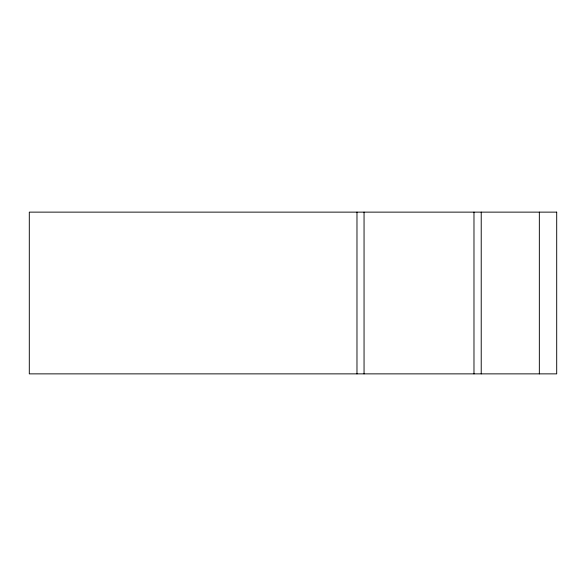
<?xml version="1.0" encoding="UTF-8"?>
<svg xmlns="http://www.w3.org/2000/svg" width="586" height="586" viewBox="0 0 586 586"><rect width="100%" height="100%" fill="white"/><g stroke="black" fill="none" stroke-linecap="round" stroke-linejoin="round"><path stroke-width="0.88" d="M539.34 212.132L539.34 373.868M481.223 212.132L481.223 373.868M473.979 212.132L473.979 373.868M364.053 212.132L364.053 373.868M356.977 212.132L356.977 373.868M556.7 212.132L29.3 212.132L29.3 373.868L556.7 373.868L556.7 212.132"/></g></svg>
